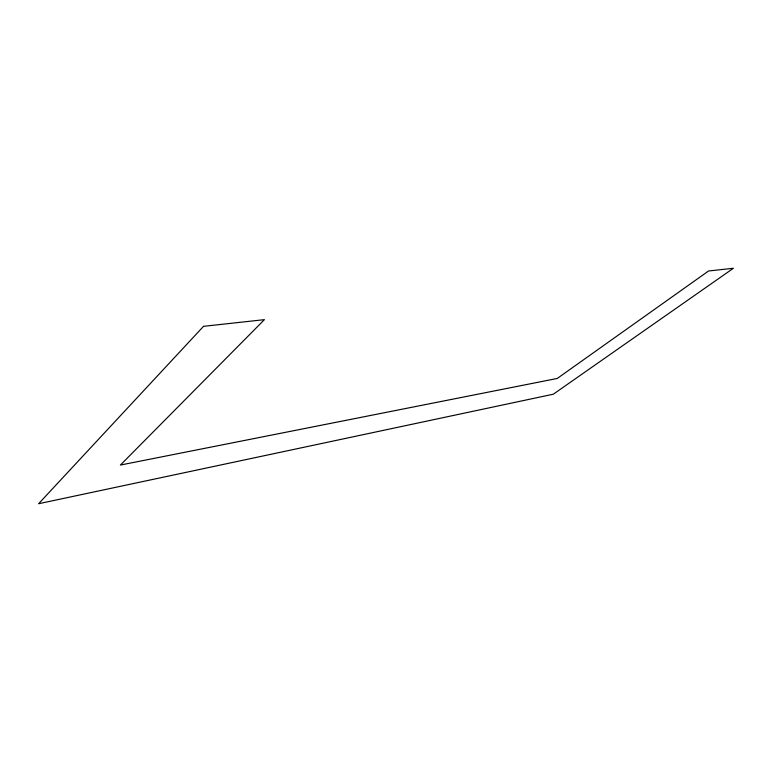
<?xml version="1.0" encoding="UTF-8"?>
<svg xmlns="http://www.w3.org/2000/svg" width="772" height="772" viewBox="0 0 772 772"><rect width="100%" height="100%" fill="white"/><g stroke="black" fill="none" stroke-linecap="round" stroke-linejoin="round"><path stroke-width="1.16" d="M203.538 326.324L38.6 503.73L553.312 394.202L733.4 268.27L708.551 270.991L557.259 378.454L120.403 465.053L264.41 319.656L203.538 326.324"/></g></svg>
